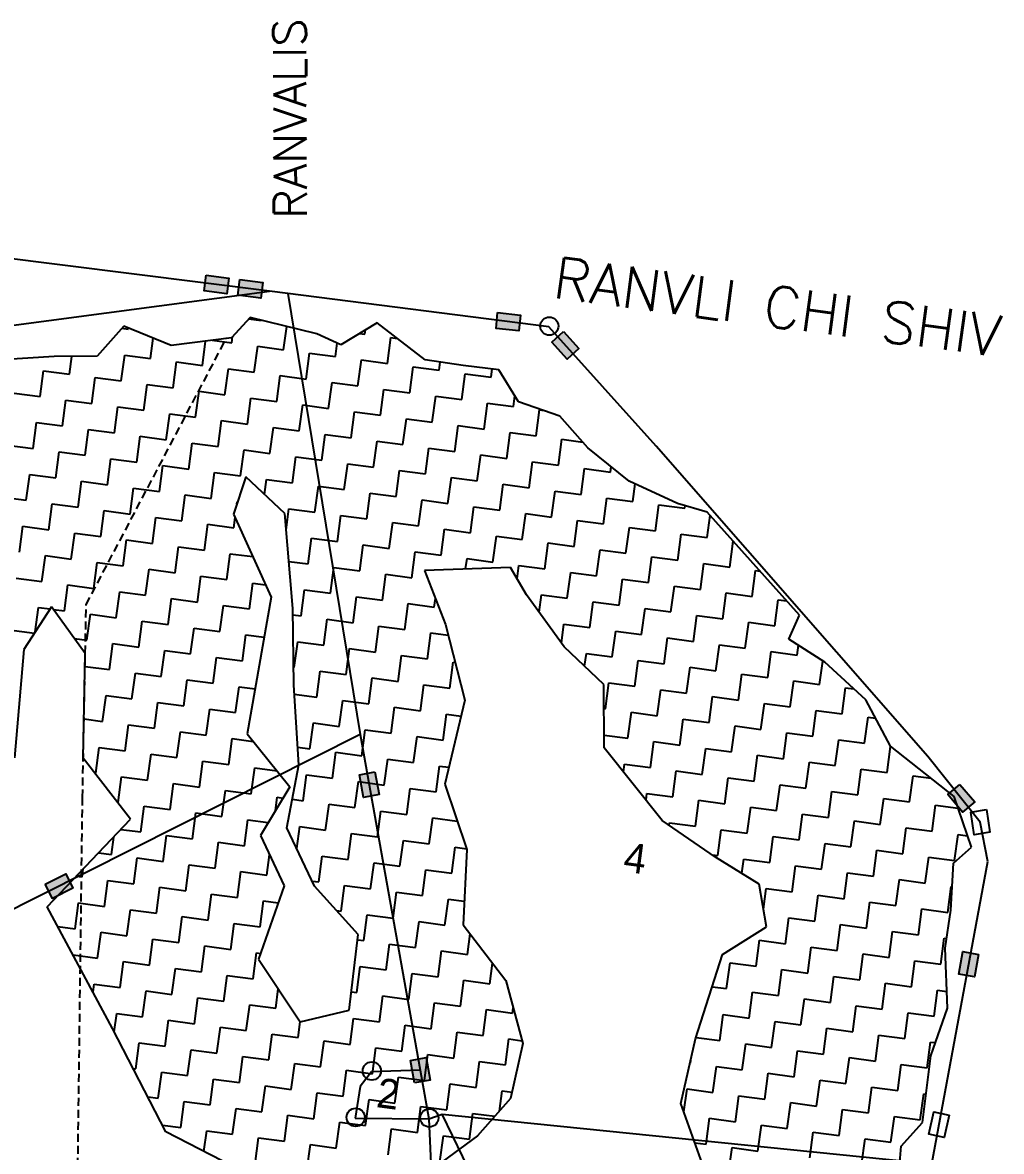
# Model space of a CAD drawing. Header units: metres. Extents: x 291537 to 296393, y 1982960 to 1986703.
# Drawn here: x 294624 to 295235, y 1984798 to 1985503 of the extents above; entities that cross this region are included whole.
import ezdxf

# ---------------------------------------------------------------- set-up
doc = ezdxf.new("R2010")
doc.units = ezdxf.units.M
doc.linetypes.add('DASHED', pattern=[0.75, 0.5, -0.25])
for name, color, linetype in [('LINE_FOOTPATH', 1, 'DASHED'), ('POLY_HATCH', 12, 'Continuous'), ('POLY_PARCEL', 6, 'Continuous'), ('SYM_STONE', 1, 'Continuous'), ('TEXT_MAPOUT', 7, 'Continuous'), ('TEXT_PARCEL', 7, 'Continuous'), ('V_BOUND_LINE', 7, 'Continuous')]:
    doc.layers.add(name, color=color, linetype=linetype)
doc.styles.get("Standard").update_dxf_attribs({"font": 'simplex.shx'})
doc.styles.add('TEXT_MAP', font='')
doc.styles.get('TEXT_MAP').set_extended_font_data('Kruti Dev 050')

msp = doc.modelspace()

# ---------------------------------------------------------------- hatches: boundary and pattern name
for points in [[(294751.18, 1985333.35), (294752.43, 1985343.18), (294738.22, 1985344.98), (294736.98, 1985335.16)], [(294772.26, 1985330.71), (294773.51, 1985340.53), (294759.3, 1985342.34), (294758.05, 1985332.52)], [(294933.5, 1985310.29), (294934.52, 1985320.15), (294920.27, 1985321.62), (294919.25, 1985311.77)], [(294963.66, 1985292.61), (294971.03, 1985299.23), (294961.46, 1985309.88), (294954.09, 1985303.26)], [(294836.41, 1985018.87), (294846.16, 1985020.62), (294843.64, 1985034.71), (294833.88, 1985032.97)], [(295210.67, 1985009.64), (295218.25, 1985016.03), (295209.02, 1985026.98), (295201.45, 1985020.6)], [(294654.89, 1984962.2), (294650.44, 1984971.05), (294637.64, 1984964.62), (294642.1, 1984955.77)], [(295208.36, 1984908.47), (295218.11, 1984906.71), (295220.65, 1984920.81), (295210.9, 1984922.56)], [(294875.56, 1984856.32), (294865.81, 1984854.58), (294868.33, 1984840.48), (294878.08, 1984842.23)]]:
    msp.add_hatch(color=256).paths.add_polyline_path(points)

# ---------------------------------------------------------------- linework, layer by layer
for points in [[(294738.22, 1985344.98), (294752.43, 1985343.18), (294751.18, 1985333.35), (294736.98, 1985335.16)], [(294759.3, 1985342.34), (294773.51, 1985340.53), (294772.26, 1985330.71), (294758.05, 1985332.52)], [(294920.27, 1985321.62), (294934.52, 1985320.15), (294933.5, 1985310.29), (294919.25, 1985311.77)], [(294961.46, 1985309.88), (294971.03, 1985299.23), (294963.66, 1985292.61), (294954.09, 1985303.26)], [(294843.64, 1985034.71), (294846.16, 1985020.62), (294836.41, 1985018.87), (294833.88, 1985032.97)], [(295209.02, 1985026.98), (295218.25, 1985016.03), (295210.67, 1985009.64), (295201.45, 1985020.6)], [(295225.56, 1985011.2), (295227.74, 1984997.04), (295217.95, 1984995.54), (295215.77, 1985009.69)], [(294637.64, 1984964.62), (294650.44, 1984971.05), (294654.89, 1984962.2), (294642.1, 1984955.77)], [(295220.65, 1984920.81), (295218.11, 1984906.71), (295208.36, 1984908.47), (295210.9, 1984922.56)], [(294868.33, 1984840.48), (294865.81, 1984854.58), (294875.56, 1984856.32), (294878.08, 1984842.23)], [(295202.36, 1984820.3), (295199.23, 1984806.32), (295189.56, 1984808.49), (295192.69, 1984822.46)]]:
    msp.add_lwpolyline(points, close=True)
at = {"layer": 'LINE_FOOTPATH', "ltscale": 10}
for p, q in [((294663.24, 1985139.31), (294750.97, 1985305.81)), ((294660.95, 1985018.71), (294663.24, 1985139.31)), ((294657.01, 1984706.25), (294660.95, 1985018.71))]:
    msp.add_line(p, q, dxfattribs=at)
at = {"layer": 'POLY_HATCH'}
for p, q in [((294686.68, 1985313.16), (294670.1, 1985294.43)), ((294716.28, 1985301.13), (294686.68, 1985313.16)), ((294765.58, 1985318.52), (294754.09, 1985305.95)), ((294807.38, 1985308.29), (294765.58, 1985318.52)), ((294845.05, 1985315.26), (294822.31, 1985301.62)), ((294874.89, 1985292.1), (294845.05, 1985315.26)), ((294754.09, 1985305.95), (294716.28, 1985301.13)), ((294822.31, 1985301.62), (294807.38, 1985308.29)), ((294643.14, 1985294.16), (294592.73, 1985291)), ((294670.1, 1985294.43), (294643.14, 1985294.16)), ((294898.77, 1985288.51), (294874.89, 1985292.1)), ((294921.08, 1985285.99), (294898.77, 1985288.51)), ((294933.39, 1985266), (294921.08, 1985285.99)), ((294959.12, 1985257.04), (294933.39, 1985266)), ((294976.58, 1985237.23), (294959.12, 1985257.04)), ((295002.44, 1985216.3), (294976.58, 1985237.23)), ((294762.91, 1985219.05), (294755.27, 1985195.74)), ((294787.25, 1985196.07), (294762.91, 1985219.05)), ((295032.66, 1985202.48), (295002.44, 1985216.3)), ((295051.17, 1985197.04), (295032.66, 1985202.48)), ((294755.27, 1985195.74), (294778.84, 1985143.98)), ((294792.35, 1985136.87), (294787.25, 1985196.07)), ((295108.87, 1985132.62), (295051.17, 1985197.04)), ((294928.24, 1985162.5), (294874.59, 1985160.63)), ((294874.59, 1985160.63), (294887.64, 1985126.88)), ((294938.37, 1985145.36), (294928.24, 1985162.5)), ((294778.84, 1985143.98), (294763.74, 1985058.57)), ((294961.83, 1985112.79), (294938.37, 1985145.36)), ((294641.6, 1985137.88), (294624.39, 1985111.27)), ((294662.66, 1985108.66), (294641.6, 1985137.88)), ((294792.85, 1985088.92), (294792.35, 1985136.87)), ((295102.2, 1985117.7), (295108.87, 1985132.62)), ((294887.64, 1985126.88), (294899.75, 1985079.59)), ((295124.64, 1985103.21), (295102.2, 1985117.7)), ((294624.39, 1985111.27), (294618.48, 1985043.65)), ((294661.41, 1985043.28), (294662.66, 1985108.66)), ((294986.52, 1985089.46), (294961.83, 1985112.79)), ((295150.16, 1985079.76), (295124.64, 1985103.21)), ((294796.14, 1985039.09), (294792.85, 1985088.92)), ((294986.81, 1985049.71), (294986.52, 1985089.46)), ((295165.56, 1985050.82), (295150.16, 1985079.76)), ((294899.75, 1985079.59), (294887.24, 1985027.02)), ((294763.74, 1985058.57), (294790.53, 1985025.39)), ((295023.11, 1985004.35), (294986.81, 1985049.71)), ((295205.43, 1985019.5), (295165.56, 1985050.82)), ((294690.97, 1985005.18), (294661.41, 1985043.28)), ((294788.66, 1984999.79), (294796.14, 1985039.09)), ((294790.53, 1985025.39), (294772.08, 1984995.15)), ((294887.24, 1985027.02), (294901.09, 1984986.33)), ((295216.18, 1984987.77), (295205.43, 1985019.5)), ((294638.86, 1984950.51), (294690.97, 1985005.18)), ((295056.42, 1984981.58), (295023.11, 1985004.35)), ((294772.08, 1984995.15), (294786.91, 1984963.54)), ((294805.89, 1984963.31), (294788.66, 1984999.79)), ((294901.09, 1984986.33), (294898.71, 1984939.25)), ((295083.67, 1984964.74), (295056.42, 1984981.58)), ((295205.02, 1984977.71), (295216.18, 1984987.77)), ((295203.29, 1984948.48), (295205.02, 1984977.71)), ((294786.91, 1984963.54), (294770.97, 1984917.77)), ((294833.08, 1984933.11), (294805.89, 1984963.31)), ((295088.26, 1984938.08), (295083.67, 1984964.74)), ((294679.75, 1984874.42), (294638.86, 1984950.51)), ((295199.71, 1984924.62), (295203.29, 1984948.48)), ((294898.71, 1984939.25), (294925.31, 1984904.56)), ((294827.6, 1984885.96), (294833.08, 1984933.11)), ((295060.77, 1984920.8), (295088.26, 1984938.08)), ((295201.18, 1984887.27), (295199.71, 1984924.62)), ((294770.97, 1984917.77), (294796.97, 1984878.61)), ((295043.95, 1984867.94), (295060.77, 1984920.8)), ((294925.31, 1984904.56), (294935.9, 1984865.16)), ((294796.97, 1984878.61), (294827.6, 1984885.96)), ((295190.83, 1984857.47), (295201.18, 1984887.27)), ((294713.06, 1984809.97), (294679.75, 1984874.42)), ((294935.9, 1984865.16), (294928.35, 1984830.72)), ((295034.78, 1984827.74), (295043.95, 1984867.94)), ((295185.75, 1984815.87), (295190.83, 1984857.47)), ((294928.35, 1984830.72), (294907.75, 1984807.4)), ((295048.12, 1984789.68), (295034.78, 1984827.74)), ((295172.24, 1984801.01), (295185.75, 1984815.87)), ((294770.74, 1984780.3), (294713.06, 1984809.97)), ((294907.75, 1984807.4), (294885.52, 1984791.13)), ((295170.45, 1984777.76), (295172.24, 1984801.01))]:
    msp.add_line(p, q, dxfattribs=at)
at = {"layer": 'POLY_HATCH', "linetype": 'Continuous'}
for p, q in [((294764.94, 1985317.82), (294772.54, 1985316.81)), ((294772.54, 1985316.81), (294772.54, 1985316.82)), ((294786.59, 1985298.48), (294788.5, 1985312.91)), ((294685.52, 1985311.85), (294689.43, 1985311.33)), ((294689.43, 1985311.33), (294689.52, 1985312.01)), ((294703.48, 1985293), (294705.15, 1985305.65)), ((294754.2, 1985302.76), (294754.71, 1985306.63)), ((294834.07, 1985308.67), (294837.31, 1985308.24)), ((294837.31, 1985308.24), (294837.65, 1985310.82)), ((294851.36, 1985289.91), (294853.5, 1985306.1)), ((294853.5, 1985306.1), (294857.54, 1985305.57)), ((294735.86, 1985288.71), (294737.87, 1985303.88)), ((294741.88, 1985304.39), (294754.2, 1985302.76)), ((294768.25, 1985284.43), (294770.39, 1985300.62)), ((294770.39, 1985300.62), (294786.59, 1985298.48)), ((294818.97, 1985294.19), (294820.09, 1985302.61)), ((294652.76, 1985283.23), (294654.22, 1985294.27)), ((294685.14, 1985278.95), (294687.28, 1985295.14)), ((294687.28, 1985295.14), (294703.48, 1985293)), ((294800.64, 1985280.14), (294802.78, 1985296.34)), ((294802.78, 1985296.34), (294818.97, 1985294.19)), ((294833.02, 1985275.86), (294835.17, 1985292.05)), ((294835.17, 1985292.05), (294851.36, 1985289.91)), ((294634.42, 1985269.18), (294636.56, 1985285.38)), ((294636.56, 1985285.38), (294652.76, 1985283.23)), ((294717.53, 1985274.66), (294719.67, 1985290.86)), ((294719.67, 1985290.86), (294735.86, 1985288.71)), ((294749.91, 1985270.38), (294752.06, 1985286.57)), ((294752.06, 1985286.57), (294768.25, 1985284.43)), ((294865.41, 1985271.57), (294867.55, 1985287.77)), ((294867.55, 1985287.77), (294883.74, 1985285.62)), ((294883.74, 1985285.62), (294884.41, 1985290.67)), ((294916.13, 1985281.34), (294916.81, 1985286.47)), ((294666.81, 1985264.9), (294668.95, 1985281.09)), ((294668.95, 1985281.09), (294685.14, 1985278.95)), ((294782.3, 1985266.09), (294784.44, 1985282.29)), ((294784.44, 1985282.29), (294800.64, 1985280.14)), ((294814.69, 1985261.81), (294816.83, 1985278)), ((294816.83, 1985278), (294833.02, 1985275.86)), ((294897.8, 1985267.29), (294899.94, 1985283.48)), ((294899.94, 1985283.48), (294916.13, 1985281.34)), ((294618.23, 1985271.32), (294634.42, 1985269.18)), ((294699.19, 1985260.61), (294701.34, 1985276.81)), ((294701.34, 1985276.81), (294717.53, 1985274.66)), ((294731.58, 1985256.33), (294733.72, 1985272.52)), ((294733.72, 1985272.52), (294749.91, 1985270.38)), ((294847.07, 1985257.52), (294849.22, 1985273.72)), ((294849.22, 1985273.72), (294865.41, 1985271.57)), ((294648.47, 1985250.85), (294650.61, 1985267.04)), ((294650.61, 1985267.04), (294666.81, 1985264.9)), ((294763.97, 1985252.04), (294766.11, 1985268.23)), ((294766.11, 1985268.23), (294782.3, 1985266.09)), ((294796.35, 1985247.76), (294798.49, 1985263.95)), ((294798.49, 1985263.95), (294814.69, 1985261.81)), ((294879.46, 1985253.24), (294881.6, 1985269.43)), ((294881.6, 1985269.43), (294897.8, 1985267.29)), ((294911.85, 1985248.95), (294913.99, 1985265.15)), ((294913.99, 1985265.15), (294930.18, 1985263)), ((294930.18, 1985263), (294931.08, 1985269.76)), ((294680.86, 1985246.56), (294683, 1985262.75)), ((294683, 1985262.75), (294699.19, 1985260.61)), ((294713.24, 1985242.28), (294715.39, 1985258.47)), ((294715.39, 1985258.47), (294731.58, 1985256.33)), ((294828.74, 1985243.47), (294830.88, 1985259.66)), ((294830.88, 1985259.66), (294847.07, 1985257.52)), ((294944.23, 1985244.67), (294946.37, 1985260.86)), ((294946.37, 1985260.86), (294949.25, 1985260.48)), ((294630.14, 1985236.8), (294632.28, 1985252.99)), ((294632.28, 1985252.99), (294648.47, 1985250.85)), ((294745.63, 1985237.99), (294747.77, 1985254.18)), ((294747.77, 1985254.18), (294763.97, 1985252.04)), ((294778.02, 1985233.71), (294780.16, 1985249.9)), ((294780.16, 1985249.9), (294796.35, 1985247.76)), ((294861.12, 1985239.19), (294863.27, 1985255.38)), ((294863.27, 1985255.38), (294879.46, 1985253.24)), ((294893.51, 1985234.9), (294895.65, 1985251.09)), ((294895.65, 1985251.09), (294911.85, 1985248.95)), ((294662.52, 1985232.51), (294664.66, 1985248.7)), ((294664.66, 1985248.7), (294680.86, 1985246.56)), ((294694.91, 1985228.23), (294697.05, 1985244.42)), ((294697.05, 1985244.42), (294713.24, 1985242.28)), ((294810.4, 1985229.42), (294812.54, 1985245.61)), ((294812.54, 1985245.61), (294828.74, 1985243.47)), ((294925.9, 1985230.62), (294928.04, 1985246.81)), ((294928.04, 1985246.81), (294944.23, 1985244.67)), ((294958.28, 1985226.33), (294960.43, 1985242.52)), ((294960.43, 1985242.52), (294973.43, 1985240.8)), ((294613.94, 1985238.94), (294630.14, 1985236.8)), ((294727.29, 1985223.94), (294729.44, 1985240.13)), ((294729.44, 1985240.13), (294745.63, 1985237.99)), ((294759.68, 1985219.66), (294761.82, 1985235.85)), ((294761.82, 1985235.85), (294778.02, 1985233.71)), ((294842.79, 1985225.14), (294844.93, 1985241.33)), ((294844.93, 1985241.33), (294861.12, 1985239.19)), ((294875.17, 1985220.85), (294877.32, 1985237.04)), ((294877.32, 1985237.04), (294893.51, 1985234.9)), ((294644.19, 1985218.46), (294646.33, 1985234.65)), ((294646.33, 1985234.65), (294662.52, 1985232.51)), ((294676.57, 1985214.18), (294678.71, 1985230.37)), ((294678.71, 1985230.37), (294694.91, 1985228.23)), ((294792.07, 1985215.37), (294794.21, 1985231.56)), ((294794.21, 1985231.56), (294810.4, 1985229.42)), ((294907.56, 1985216.57), (294909.7, 1985232.76)), ((294909.7, 1985232.76), (294925.9, 1985230.62)), ((294939.95, 1985212.28), (294942.09, 1985228.47)), ((294942.09, 1985228.47), (294958.28, 1985226.33)), ((294708.96, 1985209.89), (294711.1, 1985226.08)), ((294711.1, 1985226.08), (294727.29, 1985223.94)), ((294741.34, 1985205.61), (294743.49, 1985221.8)), ((294743.49, 1985221.8), (294759.68, 1985219.66)), ((294824.45, 1985211.09), (294826.6, 1985227.28)), ((294826.6, 1985227.28), (294842.79, 1985225.14)), ((294856.84, 1985206.8), (294858.98, 1985222.99)), ((294858.98, 1985222.99), (294875.17, 1985220.85)), ((294972.33, 1985208), (294974.48, 1985224.19)), ((294974.48, 1985224.19), (294990.67, 1985222.05)), ((294990.67, 1985222.05), (294991.12, 1985225.46)), ((294625.85, 1985204.41), (294627.99, 1985220.6)), ((294627.99, 1985220.6), (294644.19, 1985218.46)), ((294658.24, 1985200.12), (294660.38, 1985216.32)), ((294660.38, 1985216.32), (294676.57, 1985214.18)), ((294774.61, 1985208), (294775.87, 1985217.51)), ((294775.87, 1985217.51), (294792.07, 1985215.37)), ((294889.22, 1985202.52), (294891.37, 1985218.71)), ((294891.37, 1985218.71), (294907.56, 1985216.57)), ((294921.61, 1985198.23), (294923.75, 1985214.42)), ((294923.75, 1985214.42), (294939.95, 1985212.28)), ((295004.72, 1985203.71), (295006.16, 1985214.6)), ((294690.62, 1985195.84), (294692.77, 1985212.03)), ((294692.77, 1985212.03), (294708.96, 1985209.89)), ((294723.01, 1985191.55), (294725.15, 1985207.75)), ((294725.15, 1985207.75), (294741.34, 1985205.61)), ((294806.12, 1985197.03), (294808.26, 1985213.23)), ((294808.26, 1985213.23), (294824.45, 1985211.09)), ((294838.5, 1985192.75), (294840.65, 1985208.94)), ((294840.65, 1985208.94), (294856.84, 1985206.8)), ((294954, 1985193.95), (294956.14, 1985210.14)), ((294956.14, 1985210.14), (294972.33, 1985208)), ((294609.66, 1985206.55), (294625.85, 1985204.41)), ((294639.9, 1985186.07), (294642.04, 1985202.27)), ((294642.04, 1985202.27), (294658.24, 1985200.12)), ((294757.36, 1985202.13), (294757.54, 1985203.46)), ((294757.54, 1985203.46), (294757.79, 1985203.43)), ((294870.89, 1985188.46), (294873.03, 1985204.66)), ((294873.03, 1985204.66), (294889.22, 1985202.52)), ((294903.28, 1985184.18), (294905.42, 1985200.37)), ((294905.42, 1985200.37), (294921.61, 1985198.23)), ((294986.38, 1985189.66), (294988.53, 1985205.85)), ((294988.53, 1985205.85), (295004.72, 1985203.71)), ((295018.77, 1985185.38), (295020.91, 1985201.57)), ((295020.91, 1985201.57), (295037.11, 1985199.43)), ((295037.11, 1985199.43), (295037.33, 1985201.11)), ((294672.29, 1985181.79), (294674.43, 1985197.98)), ((294674.43, 1985197.98), (294690.62, 1985195.84)), ((294704.67, 1985177.5), (294706.82, 1985193.7)), ((294706.82, 1985193.7), (294723.01, 1985191.55)), ((294755.4, 1985187.27), (294756.23, 1985193.61)), ((294788.14, 1985185.72), (294789.92, 1985199.18)), ((294789.92, 1985199.18), (294806.12, 1985197.03)), ((294820.17, 1985178.7), (294822.31, 1985194.89)), ((294822.31, 1985194.89), (294838.5, 1985192.75)), ((294935.66, 1985179.89), (294937.8, 1985196.09)), ((294937.8, 1985196.09), (294954, 1985193.95)), ((295051.16, 1985181.09), (295053, 1985195)), ((294621.57, 1985172.02), (294623.71, 1985188.22)), ((294623.71, 1985188.22), (294639.9, 1985186.07)), ((294737.06, 1985173.22), (294739.2, 1985189.41)), ((294739.2, 1985189.41), (294755.4, 1985187.27)), ((294852.55, 1985174.41), (294854.7, 1985190.61)), ((294854.7, 1985190.61), (294870.89, 1985188.46)), ((294884.94, 1985170.13), (294887.08, 1985186.32)), ((294887.08, 1985186.32), (294903.28, 1985184.18)), ((294968.05, 1985175.61), (294970.19, 1985191.8)), ((294970.19, 1985191.8), (294986.38, 1985189.66)), ((295000.43, 1985171.32), (295002.58, 1985187.52)), ((295002.58, 1985187.52), (295018.77, 1985185.38)), ((294653.95, 1985167.74), (294656.09, 1985183.93)), ((294656.09, 1985183.93), (294672.29, 1985181.79)), ((294686.34, 1985163.45), (294688.48, 1985179.65)), ((294688.48, 1985179.65), (294704.67, 1985177.5)), ((294801.83, 1985164.65), (294803.97, 1985180.84)), ((294803.97, 1985180.84), (294820.17, 1985178.7)), ((294917.33, 1985165.84), (294919.47, 1985182.04)), ((294919.47, 1985182.04), (294935.66, 1985179.89)), ((295032.82, 1985167.04), (295034.96, 1985183.23)), ((295034.96, 1985183.23), (295051.16, 1985181.09)), ((295065.21, 1985162.75), (295067.35, 1985178.95)), ((295067.35, 1985178.95), (295067.38, 1985178.94)), ((294718.72, 1985159.17), (294720.87, 1985175.36)), ((294720.87, 1985175.36), (294737.06, 1985173.22)), ((294834.22, 1985160.36), (294836.36, 1985176.56)), ((294836.36, 1985176.56), (294852.55, 1985174.41)), ((294866.6, 1985156.08), (294868.75, 1985172.27)), ((294868.75, 1985172.27), (294884.94, 1985170.13)), ((294949.71, 1985161.56), (294951.85, 1985177.75)), ((294951.85, 1985177.75), (294968.05, 1985175.61)), ((294982.1, 1985157.27), (294984.24, 1985173.47)), ((294984.24, 1985173.47), (295000.43, 1985171.32)), ((294635.62, 1985153.69), (294637.76, 1985169.88)), ((294637.76, 1985169.88), (294653.95, 1985167.74)), ((294668, 1985149.4), (294670.14, 1985165.6)), ((294670.14, 1985165.6), (294686.34, 1985163.45)), ((294751.11, 1985154.88), (294753.25, 1985171.08)), ((294753.25, 1985171.08), (294767.35, 1985169.21)), ((294789.82, 1985166.24), (294801.83, 1985164.65)), ((294900.28, 1985161.53), (294901.13, 1985167.99)), ((294901.13, 1985167.99), (294917.33, 1985165.84)), ((295014.48, 1985152.99), (295016.63, 1985169.18)), ((295016.63, 1985169.18), (295032.82, 1985167.04)), ((295046.87, 1985148.7), (295049.01, 1985164.9)), ((295049.01, 1985164.9), (295065.21, 1985162.75)), ((294700.39, 1985145.12), (294702.53, 1985161.31)), ((294702.53, 1985161.31), (294718.72, 1985159.17)), ((294815.88, 1985146.31), (294818.02, 1985162.51)), ((294818.02, 1985162.51), (294834.22, 1985160.36)), ((294848.27, 1985142.03), (294850.41, 1985158.22)), ((294850.41, 1985158.22), (294866.6, 1985156.08)), ((294932.42, 1985155.42), (294933.52, 1985163.7)), ((294933.52, 1985163.7), (294949.71, 1985161.56)), ((294963.76, 1985143.22), (294965.91, 1985159.42)), ((294965.91, 1985159.42), (294982.1, 1985157.27)), ((295079.26, 1985144.42), (295081.4, 1985160.61)), ((295081.4, 1985160.61), (295084.12, 1985160.25)), ((294619.42, 1985155.83), (294635.62, 1985153.69)), ((294649.67, 1985135.35), (294651.81, 1985151.55)), ((294651.81, 1985151.55), (294668, 1985149.4)), ((294732.77, 1985140.83), (294734.92, 1985157.03)), ((294734.92, 1985157.03), (294751.11, 1985154.88)), ((294765.16, 1985136.55), (294767.3, 1985152.74)), ((294767.3, 1985152.74), (294775.33, 1985151.68)), ((294996.15, 1985138.94), (294998.29, 1985155.13)), ((294998.29, 1985155.13), (295014.48, 1985152.99)), ((295028.54, 1985134.65), (295030.68, 1985150.85)), ((295030.68, 1985150.85), (295046.87, 1985148.7)), ((294682.05, 1985131.07), (294684.2, 1985147.26)), ((294684.2, 1985147.26), (294700.39, 1985145.12)), ((294797.55, 1985132.26), (294799.69, 1985148.46)), ((294799.69, 1985148.46), (294815.88, 1985146.31)), ((294829.93, 1985127.98), (294832.08, 1985144.17)), ((294832.08, 1985144.17), (294848.27, 1985142.03)), ((294946.14, 1985134.57), (294947.57, 1985145.37)), ((294947.57, 1985145.37), (294963.76, 1985143.22)), ((295060.92, 1985130.37), (295063.06, 1985146.56)), ((295063.06, 1985146.56), (295079.26, 1985144.42)), ((294631.45, 1985122.19), (294633.47, 1985137.49)), ((294633.47, 1985137.49), (294640.73, 1985136.53)), ((294642.76, 1985136.27), (294649.67, 1985135.35)), ((294714.44, 1985126.78), (294716.58, 1985142.98)), ((294716.58, 1985142.98), (294732.77, 1985140.83)), ((294746.82, 1985122.5), (294748.97, 1985138.69)), ((294748.97, 1985138.69), (294765.16, 1985136.55)), ((294862.32, 1985123.69), (294864.46, 1985139.89)), ((294864.46, 1985139.89), (294880.65, 1985137.74)), ((294880.65, 1985137.74), (294881.36, 1985143.1)), ((294977.81, 1985124.89), (294979.96, 1985141.08)), ((294979.96, 1985141.08), (294996.15, 1985138.94)), ((295010.2, 1985120.6), (295012.34, 1985136.8)), ((295012.34, 1985136.8), (295028.54, 1985134.65)), ((295093.31, 1985126.08), (295095.45, 1985142.28)), ((295095.45, 1985142.28), (295100.87, 1985141.56)), ((294663.72, 1985117.02), (294665.86, 1985133.21)), ((294665.86, 1985133.21), (294682.05, 1985131.07)), ((294792.39, 1985132.94), (294797.55, 1985132.26)), ((294811.6, 1985113.93), (294813.74, 1985130.12)), ((294813.74, 1985130.12), (294829.93, 1985127.98)), ((295042.59, 1985116.32), (295044.73, 1985132.51)), ((295044.73, 1985132.51), (295060.92, 1985130.37)), ((294615.14, 1985123.44), (294630.91, 1985121.36)), ((294696.1, 1985112.73), (294698.25, 1985128.92)), ((294698.25, 1985128.92), (294714.44, 1985126.78)), ((294728.49, 1985108.45), (294730.63, 1985124.64)), ((294730.63, 1985124.64), (294746.82, 1985122.5)), ((294843.98, 1985109.64), (294846.13, 1985125.83)), ((294846.13, 1985125.83), (294862.32, 1985123.69)), ((294960.06, 1985115.25), (294961.62, 1985127.03)), ((294961.62, 1985127.03), (294977.81, 1985124.89)), ((294991.86, 1985106.55), (294994.01, 1985122.75)), ((294994.01, 1985122.75), (295010.2, 1985120.6)), ((295074.97, 1985112.03), (295077.11, 1985128.23)), ((295077.11, 1985128.23), (295093.31, 1985126.08)), ((294655.89, 1985118.05), (294663.72, 1985117.02)), ((294760.88, 1985104.16), (294763.02, 1985120.35)), ((294763.02, 1985120.35), (294774.4, 1985118.85)), ((294793.26, 1985099.88), (294795.4, 1985116.07)), ((294795.4, 1985116.07), (294811.6, 1985113.93)), ((294876.37, 1985105.36), (294878.51, 1985121.55)), ((294878.51, 1985121.55), (294889.37, 1985120.11)), ((295024.25, 1985102.27), (295026.39, 1985118.46)), ((295026.39, 1985118.46), (295042.59, 1985116.32)), ((294677.77, 1985098.68), (294679.91, 1985114.87)), ((294679.91, 1985114.87), (294696.1, 1985112.73)), ((294710.15, 1985094.4), (294712.3, 1985110.59)), ((294712.3, 1985110.59), (294728.49, 1985108.45)), ((294825.65, 1985095.59), (294827.79, 1985111.78)), ((294827.79, 1985111.78), (294843.98, 1985109.64)), ((294974.61, 1985100.71), (294975.67, 1985108.69)), ((294975.67, 1985108.69), (294991.86, 1985106.55)), ((295056.64, 1985097.98), (295058.78, 1985114.18)), ((295058.78, 1985114.18), (295074.97, 1985112.03)), ((295089.02, 1985093.7), (295091.17, 1985109.89)), ((295091.17, 1985109.89), (295107.36, 1985107.75)), ((295107.36, 1985107.75), (295108.17, 1985113.85)), ((294742.54, 1985090.11), (294744.68, 1985106.3)), ((294744.68, 1985106.3), (294760.88, 1985104.16)), ((294858.03, 1985091.31), (294860.18, 1985107.5)), ((294860.18, 1985107.5), (294876.37, 1985105.36)), ((294890.42, 1985087.02), (294892.56, 1985103.21)), ((294892.56, 1985103.21), (294893.74, 1985103.06)), ((295005.91, 1985088.22), (295008.06, 1985104.41)), ((295008.06, 1985104.41), (295024.25, 1985102.27)), ((295121.41, 1985089.41), (295123.34, 1985104.04)), ((294662.51, 1985100.7), (294677.77, 1985098.68)), ((294691.82, 1985080.35), (294693.96, 1985096.54)), ((294693.96, 1985096.54), (294710.15, 1985094.4)), ((294792.74, 1985099.95), (294793.26, 1985099.88)), ((294807.31, 1985081.54), (294809.45, 1985097.73)), ((294809.45, 1985097.73), (294825.65, 1985095.59)), ((295038.3, 1985083.93), (295040.44, 1985100.12)), ((295040.44, 1985100.12), (295056.64, 1985097.98)), ((295070.69, 1985079.65), (295072.83, 1985095.84)), ((295072.83, 1985095.84), (295089.02, 1985093.7)), ((294724.2, 1985076.06), (294726.35, 1985092.25)), ((294726.35, 1985092.25), (294742.54, 1985090.11)), ((294756.59, 1985071.78), (294758.73, 1985087.97)), ((294758.73, 1985087.97), (294768.7, 1985086.65)), ((294839.7, 1985077.26), (294841.84, 1985093.45)), ((294841.84, 1985093.45), (294858.03, 1985091.31)), ((294872.08, 1985072.97), (294874.23, 1985089.16)), ((294874.23, 1985089.16), (294890.42, 1985087.02)), ((294987.58, 1985074.17), (294989.72, 1985090.36)), ((294989.72, 1985090.36), (295005.91, 1985088.22)), ((295103.07, 1985075.36), (295105.22, 1985091.55)), ((295105.22, 1985091.55), (295121.41, 1985089.41)), ((295135.46, 1985071.08), (295137.6, 1985087.27)), ((295137.6, 1985087.27), (295142.73, 1985086.59)), ((294673.48, 1985066.29), (294675.62, 1985082.49)), ((294675.62, 1985082.49), (294691.82, 1985080.35)), ((294793.22, 1985083.41), (294807.31, 1985081.54)), ((295019.97, 1985069.88), (295022.11, 1985086.07)), ((295022.11, 1985086.07), (295038.3, 1985083.93)), ((295052.35, 1985065.6), (295054.49, 1985081.79)), ((295054.49, 1985081.79), (295070.69, 1985079.65)), ((294705.87, 1985062.01), (294708.01, 1985078.2)), ((294708.01, 1985078.2), (294724.2, 1985076.06)), ((294738.25, 1985057.72), (294740.4, 1985073.92)), ((294740.4, 1985073.92), (294756.59, 1985071.78)), ((294821.36, 1985063.21), (294823.51, 1985079.4)), ((294823.51, 1985079.4), (294839.7, 1985077.26)), ((294853.75, 1985058.92), (294855.89, 1985075.11)), ((294855.89, 1985075.11), (294872.08, 1985072.97)), ((294986.63, 1985074.29), (294987.58, 1985074.17)), ((295084.74, 1985061.31), (295086.88, 1985077.5)), ((295086.88, 1985077.5), (295103.07, 1985075.36)), ((295117.12, 1985057.03), (295119.27, 1985073.22)), ((295119.27, 1985073.22), (295135.46, 1985071.08)), ((294661.88, 1985067.83), (294673.48, 1985066.29)), ((294886.14, 1985054.63), (294888.28, 1985070.83)), ((294888.28, 1985070.83), (294897.38, 1985069.62)), ((295001.63, 1985055.83), (295003.77, 1985072.02)), ((295003.77, 1985072.02), (295019.97, 1985069.88)), ((295034.02, 1985051.55), (295036.16, 1985067.74)), ((295036.16, 1985067.74), (295052.35, 1985065.6)), ((295149.51, 1985052.74), (295151.65, 1985068.93)), ((295151.65, 1985068.93), (295156.25, 1985068.33)), ((294687.53, 1985047.96), (294689.68, 1985064.15)), ((294689.68, 1985064.15), (294705.87, 1985062.01)), ((294719.92, 1985043.67), (294722.06, 1985059.87)), ((294722.06, 1985059.87), (294738.25, 1985057.72)), ((294803.03, 1985049.15), (294805.17, 1985065.35)), ((294805.17, 1985065.35), (294821.36, 1985063.21)), ((294835.41, 1985044.87), (294837.56, 1985061.06)), ((294837.56, 1985061.06), (294853.75, 1985058.92)), ((295066.4, 1985047.26), (295068.54, 1985063.45)), ((295068.54, 1985063.45), (295084.74, 1985061.31)), ((295098.79, 1985042.98), (295100.93, 1985059.17)), ((295100.93, 1985059.17), (295117.12, 1985057.03)), ((294752.31, 1985039.39), (294754.45, 1985055.58)), ((294754.45, 1985055.58), (294767.55, 1985053.85)), ((294867.8, 1985040.58), (294869.94, 1985056.78)), ((294869.94, 1985056.78), (294886.14, 1985054.63)), ((294986.75, 1985057.8), (295001.63, 1985055.83)), ((295015.68, 1985037.49), (295017.82, 1985053.69)), ((295017.82, 1985053.69), (295034.02, 1985051.55)), ((295131.17, 1985038.69), (295133.32, 1985054.88)), ((295133.32, 1985054.88), (295149.51, 1985052.74)), ((294669.2, 1985033.91), (294671.34, 1985050.1)), ((294671.34, 1985050.1), (294687.53, 1985047.96)), ((294701.58, 1985029.62), (294703.73, 1985045.82)), ((294703.73, 1985045.82), (294719.92, 1985043.67)), ((294795.41, 1985050.16), (294803.03, 1985049.15)), ((294817.08, 1985030.82), (294819.22, 1985047.01)), ((294819.22, 1985047.01), (294835.41, 1985044.87)), ((295048.07, 1985033.21), (295050.21, 1985049.4)), ((295050.21, 1985049.4), (295066.4, 1985047.26)), ((295080.45, 1985028.92), (295082.6, 1985045.12)), ((295082.6, 1985045.12), (295098.79, 1985042.98)), ((295163.56, 1985034.41), (295165.7, 1985050.6)), ((295165.7, 1985050.6), (295165.88, 1985050.58)), ((294733.97, 1985025.34), (294736.11, 1985041.53)), ((294736.11, 1985041.53), (294752.31, 1985039.39)), ((294849.46, 1985026.53), (294851.61, 1985042.73)), ((294851.61, 1985042.73), (294867.8, 1985040.58)), ((294881.85, 1985022.25), (294883.99, 1985038.44)), ((294883.99, 1985038.44), (294889.78, 1985037.68)), ((294998.83, 1985034.69), (294999.49, 1985039.64)), ((294999.49, 1985039.64), (295015.68, 1985037.49)), ((295112.84, 1985024.64), (295114.98, 1985040.83)), ((295114.98, 1985040.83), (295131.17, 1985038.69)), ((294668.62, 1985033.98), (294669.2, 1985033.91)), ((294683.25, 1985015.57), (294685.39, 1985031.77)), ((294685.39, 1985031.77), (294701.58, 1985029.62)), ((294766.36, 1985021.05), (294768.5, 1985037.25)), ((294768.5, 1985037.25), (294782.45, 1985035.4)), ((294798.74, 1985016.77), (294800.88, 1985032.96)), ((294800.88, 1985032.96), (294817.08, 1985030.82)), ((295029.73, 1985019.16), (295031.87, 1985035.35)), ((295031.87, 1985035.35), (295048.07, 1985033.21)), ((295062.12, 1985014.87), (295064.26, 1985031.07)), ((295064.26, 1985031.07), (295080.45, 1985028.92)), ((295145.23, 1985020.35), (295147.37, 1985036.55)), ((295147.37, 1985036.55), (295163.56, 1985034.41)), ((295177.61, 1985016.07), (295179.75, 1985032.26)), ((295179.75, 1985032.26), (295191.1, 1985030.76)), ((294715.63, 1985011.29), (294717.78, 1985027.48)), ((294717.78, 1985027.48), (294733.97, 1985025.34)), ((294831.13, 1985012.48), (294833.27, 1985028.68)), ((294833.27, 1985028.68), (294849.46, 1985026.53)), ((294863.51, 1985008.2), (294865.66, 1985024.39)), ((294865.66, 1985024.39), (294881.85, 1985022.25)), ((295094.5, 1985010.59), (295096.65, 1985026.78)), ((295096.65, 1985026.78), (295112.84, 1985024.64)), ((294748.02, 1985007), (294750.16, 1985023.2)), ((294750.16, 1985023.2), (294766.36, 1985021.05)), ((294781.43, 1985010.48), (294782.55, 1985018.91)), ((294782.55, 1985018.91), (294786.28, 1985018.42)), ((294792.06, 1985017.65), (294798.74, 1985016.77)), ((295012.97, 1985017.02), (295013.54, 1985021.3)), ((295013.54, 1985021.3), (295029.73, 1985019.16)), ((295043.78, 1985000.82), (295045.92, 1985017.02)), ((295045.92, 1985017.02), (295062.12, 1985014.87)), ((295126.89, 1985006.3), (295129.03, 1985022.5)), ((295129.03, 1985022.5), (295145.23, 1985020.35)), ((295159.28, 1985002.02), (295161.42, 1985018.21)), ((295161.42, 1985018.21), (295177.61, 1985016.07)), ((294682.87, 1985015.62), (294683.25, 1985015.57)), ((294697.3, 1984997.24), (294699.44, 1985013.43)), ((294699.44, 1985013.43), (294715.63, 1985011.29)), ((294812.79, 1984998.43), (294814.94, 1985014.63)), ((294814.94, 1985014.63), (294831.13, 1985012.48)), ((294845.18, 1984994.15), (294847.32, 1985010.34)), ((294847.32, 1985010.34), (294863.51, 1985008.2)), ((295076.17, 1984996.54), (295078.31, 1985012.73)), ((295078.31, 1985012.73), (295094.5, 1985010.59)), ((295191.66, 1984997.73), (295193.8, 1985013.93)), ((295193.8, 1985013.93), (295207.95, 1985012.06)), ((294729.68, 1984992.95), (294731.83, 1985009.15)), ((294731.83, 1985009.15), (294748.02, 1985007)), ((294762.07, 1984988.67), (294764.21, 1985004.86)), ((294764.21, 1985004.86), (294776.97, 1985003.17)), ((294877.57, 1984989.86), (294879.71, 1985006.06)), ((294879.71, 1985006.06), (294895.07, 1985004.02)), ((295027.38, 1985001.42), (295027.59, 1985002.97)), ((295027.59, 1985002.97), (295043.78, 1985000.82)), ((295108.55, 1984992.25), (295110.7, 1985008.45)), ((295110.7, 1985008.45), (295126.89, 1985006.3)), ((295140.94, 1984987.97), (295143.08, 1985004.16)), ((295143.08, 1985004.16), (295159.28, 1985002.02)), ((294684.96, 1984998.87), (294697.3, 1984997.24)), ((294794.78, 1984986.84), (294796.6, 1985000.58)), ((294796.6, 1985000.58), (294812.79, 1984998.43)), ((294826.84, 1984980.1), (294828.99, 1984996.29)), ((294828.99, 1984996.29), (294845.18, 1984994.15)), ((295057.83, 1984982.49), (295059.97, 1984998.68)), ((295059.97, 1984998.68), (295076.17, 1984996.54)), ((295173.33, 1984983.68), (295175.47, 1984999.88)), ((295175.47, 1984999.88), (295191.66, 1984997.73)), ((295205.71, 1984979.4), (295207.86, 1984995.59)), ((295207.86, 1984995.59), (295213.8, 1984994.81)), ((294678.96, 1984983.19), (294680.41, 1984994.1)), ((294711.35, 1984978.9), (294713.49, 1984995.09)), ((294713.49, 1984995.09), (294729.68, 1984992.95)), ((294743.74, 1984974.62), (294745.88, 1984990.81)), ((294745.88, 1984990.81), (294762.07, 1984988.67)), ((294859.23, 1984975.81), (294861.37, 1984992.01)), ((294861.37, 1984992.01), (294877.57, 1984989.86)), ((295090.22, 1984978.2), (295092.36, 1984994.4)), ((295092.36, 1984994.4), (295108.55, 1984992.25)), ((295122.6, 1984973.92), (295124.75, 1984990.11)), ((295124.75, 1984990.11), (295140.94, 1984987.97)), ((294671.01, 1984984.24), (294678.96, 1984983.19)), ((294693.01, 1984964.85), (294695.16, 1984981.04)), ((294695.16, 1984981.04), (294711.35, 1984978.9)), ((294776.12, 1984970.33), (294777.79, 1984982.97)), ((294808.51, 1984966.05), (294810.65, 1984982.24)), ((294810.65, 1984982.24), (294826.84, 1984980.1)), ((294891.62, 1984971.53), (294893.76, 1984987.72)), ((294893.76, 1984987.72), (294900.94, 1984986.77)), ((295054.43, 1984982.94), (295057.83, 1984982.49)), ((295154.99, 1984969.63), (295157.13, 1984985.83)), ((295157.13, 1984985.83), (295173.33, 1984983.68)), ((295187.38, 1984965.35), (295189.52, 1984981.54)), ((295189.52, 1984981.54), (295205.71, 1984979.4)), ((294660.63, 1984969.14), (294661.27, 1984974.02)), ((294725.4, 1984960.57), (294727.54, 1984976.76)), ((294727.54, 1984976.76), (294743.74, 1984974.62)), ((294840.89, 1984961.76), (294843.04, 1984977.95)), ((294843.04, 1984977.95), (294859.23, 1984975.81)), ((295072.85, 1984971.43), (295074.03, 1984980.35)), ((295074.03, 1984980.35), (295090.22, 1984978.2)), ((295104.27, 1984959.87), (295106.41, 1984976.06)), ((295106.41, 1984976.06), (295122.6, 1984973.92)), ((294657.06, 1984969.61), (294660.63, 1984969.14)), ((294674.68, 1984950.8), (294676.82, 1984966.99)), ((294676.82, 1984966.99), (294693.01, 1984964.85)), ((294757.79, 1984956.28), (294759.93, 1984972.47)), ((294759.93, 1984972.47), (294776.12, 1984970.33)), ((294873.28, 1984957.48), (294875.42, 1984973.67)), ((294875.42, 1984973.67), (294891.62, 1984971.53)), ((295136.66, 1984955.58), (295138.8, 1984971.78)), ((295138.8, 1984971.78), (295154.99, 1984969.63)), ((295169.04, 1984951.3), (295171.18, 1984967.49)), ((295171.18, 1984967.49), (295187.38, 1984965.35)), ((294707.06, 1984946.52), (294709.21, 1984962.71)), ((294709.21, 1984962.71), (294725.4, 1984960.57)), ((294804.34, 1984966.6), (294808.51, 1984966.05)), ((294822.56, 1984947.71), (294824.7, 1984963.9)), ((294824.7, 1984963.9), (294840.89, 1984961.76)), ((295086.37, 1984949.09), (295088.08, 1984962.01)), ((295088.08, 1984962.01), (295104.27, 1984959.87)), ((295201.43, 1984947.01), (295203.57, 1984963.21)), ((295203.57, 1984963.21), (295204.16, 1984963.13)), ((294656.34, 1984936.75), (294658.48, 1984952.94)), ((294658.48, 1984952.94), (294674.68, 1984950.8)), ((294739.45, 1984942.23), (294741.59, 1984958.42)), ((294741.59, 1984958.42), (294757.79, 1984956.28)), ((294771.84, 1984937.95), (294773.98, 1984954.14)), ((294773.98, 1984954.14), (294783.21, 1984952.92)), ((294854.94, 1984943.43), (294857.09, 1984959.62)), ((294857.09, 1984959.62), (294873.28, 1984957.48)), ((294887.33, 1984939.14), (294889.47, 1984955.33)), ((294889.47, 1984955.33), (294899.45, 1984954.01)), ((295118.32, 1984941.53), (295120.46, 1984957.72)), ((295120.46, 1984957.72), (295136.66, 1984955.58)), ((295150.71, 1984937.25), (295152.85, 1984953.44)), ((295152.85, 1984953.44), (295169.04, 1984951.3)), ((294688.73, 1984932.46), (294690.87, 1984948.66)), ((294690.87, 1984948.66), (294707.06, 1984946.52)), ((294819.59, 1984948.1), (294822.56, 1984947.71)), ((295183.09, 1984932.96), (295185.23, 1984949.15)), ((295185.23, 1984949.15), (295201.43, 1984947.01)), ((294721.11, 1984928.18), (294723.26, 1984944.37)), ((294723.26, 1984944.37), (294739.45, 1984942.23)), ((294753.5, 1984923.89), (294755.64, 1984940.09)), ((294755.64, 1984940.09), (294771.84, 1984937.95)), ((294836.61, 1984929.38), (294838.75, 1984945.57)), ((294838.75, 1984945.57), (294854.94, 1984943.43)), ((294869, 1984925.09), (294871.14, 1984941.28)), ((294871.14, 1984941.28), (294887.33, 1984939.14)), ((295099.98, 1984927.48), (295102.13, 1984943.67)), ((295102.13, 1984943.67), (295118.32, 1984941.53)), ((295132.37, 1984923.2), (295134.51, 1984939.39)), ((295134.51, 1984939.39), (295150.71, 1984937.25)), ((294645.49, 1984938.19), (294656.34, 1984936.75)), ((294670.39, 1984918.41), (294672.54, 1984934.61)), ((294672.54, 1984934.61), (294688.73, 1984932.46)), ((294901.38, 1984920.81), (294903.07, 1984933.56)), ((295164.76, 1984918.91), (295166.9, 1984935.1)), ((295166.9, 1984935.1), (295183.09, 1984932.96)), ((294702.78, 1984914.13), (294704.92, 1984930.32)), ((294704.92, 1984930.32), (294721.11, 1984928.18)), ((294735.17, 1984909.84), (294737.31, 1984926.04)), ((294737.31, 1984926.04), (294753.5, 1984923.89)), ((294832.71, 1984929.89), (294836.61, 1984929.38)), ((294850.66, 1984911.04), (294852.8, 1984927.23)), ((294852.8, 1984927.23), (294869, 1984925.09)), ((295081.65, 1984913.43), (295083.79, 1984929.62)), ((295083.79, 1984929.62), (295099.98, 1984927.48)), ((295114.03, 1984909.15), (295116.18, 1984925.34)), ((295116.18, 1984925.34), (295132.37, 1984923.2)), ((295197.14, 1984914.63), (295199.28, 1984930.82)), ((295199.28, 1984930.82), (295200.61, 1984930.64)), ((294655.02, 1984920.45), (294670.39, 1984918.41)), ((294767.55, 1984905.56), (294769.69, 1984921.75)), ((294769.69, 1984921.75), (294772.24, 1984921.42)), ((294883.05, 1984906.75), (294885.19, 1984922.95)), ((294885.19, 1984922.95), (294901.38, 1984920.81)), ((295146.42, 1984904.86), (295148.56, 1984921.05)), ((295148.56, 1984921.05), (295164.76, 1984918.91)), ((294684.44, 1984900.08), (294686.59, 1984916.27)), ((294686.59, 1984916.27), (294702.78, 1984914.13)), ((294716.83, 1984895.79), (294718.97, 1984911.99)), ((294718.97, 1984911.99), (294735.17, 1984909.84)), ((294832.32, 1984896.99), (294834.47, 1984913.18)), ((294834.47, 1984913.18), (294850.66, 1984911.04)), ((294915.43, 1984902.47), (294917.12, 1984915.24)), ((295063.31, 1984899.38), (295065.46, 1984915.57)), ((295065.46, 1984915.57), (295081.65, 1984913.43)), ((295095.7, 1984895.09), (295097.84, 1984911.29)), ((295097.84, 1984911.29), (295114.03, 1984909.15)), ((295178.81, 1984900.58), (295180.95, 1984916.77)), ((295180.95, 1984916.77), (295197.14, 1984914.63)), ((294749.22, 1984891.51), (294751.36, 1984907.7)), ((294751.36, 1984907.7), (294767.55, 1984905.56)), ((294864.71, 1984892.7), (294866.85, 1984908.9)), ((294866.85, 1984908.9), (294883.05, 1984906.75)), ((294897.1, 1984888.42), (294899.24, 1984904.61)), ((294899.24, 1984904.61), (294915.43, 1984902.47)), ((295128.08, 1984890.81), (295130.23, 1984907)), ((295130.23, 1984907), (295146.42, 1984904.86)), ((294667.57, 1984897.09), (294668.25, 1984902.22)), ((294668.25, 1984902.22), (294684.44, 1984900.08)), ((294698.49, 1984881.74), (294700.64, 1984897.94)), ((294700.64, 1984897.94), (294716.83, 1984895.79)), ((294781.6, 1984887.22), (294783.21, 1984899.34)), ((294828.94, 1984897.44), (294832.32, 1984896.99)), ((295054.33, 1984900.57), (295063.31, 1984899.38)), ((295077.36, 1984881.04), (295079.51, 1984897.24)), ((295079.51, 1984897.24), (295095.7, 1984895.09)), ((295160.47, 1984886.52), (295162.61, 1984902.72)), ((295162.61, 1984902.72), (295178.81, 1984900.58)), ((295192.86, 1984882.24), (295195, 1984898.43)), ((295195, 1984898.43), (295200.77, 1984897.67)), ((294730.88, 1984877.46), (294733.02, 1984893.65)), ((294733.02, 1984893.65), (294749.22, 1984891.51)), ((294763.27, 1984873.17), (294765.41, 1984889.37)), ((294765.41, 1984889.37), (294781.6, 1984887.22)), ((294846.37, 1984878.65), (294848.52, 1984894.85)), ((294848.52, 1984894.85), (294864.71, 1984892.7)), ((294878.76, 1984874.37), (294880.9, 1984890.56)), ((294880.9, 1984890.56), (294897.1, 1984888.42)), ((295109.75, 1984876.76), (295111.89, 1984892.95)), ((295111.89, 1984892.95), (295128.08, 1984890.81)), ((294680.78, 1984872.42), (294682.3, 1984883.89)), ((294682.3, 1984883.89), (294698.49, 1984881.74)), ((294911.15, 1984870.08), (294913.29, 1984886.28)), ((294913.29, 1984886.28), (294929.48, 1984884.13)), ((294929.48, 1984884.13), (294929.92, 1984887.42)), ((295059.03, 1984866.99), (295061.17, 1984883.19)), ((295061.17, 1984883.19), (295077.36, 1984881.04)), ((295142.14, 1984872.47), (295144.28, 1984888.67)), ((295144.28, 1984888.67), (295160.47, 1984886.52)), ((295174.52, 1984868.19), (295176.66, 1984884.38)), ((295176.66, 1984884.38), (295192.86, 1984882.24)), ((294712.54, 1984863.41), (294714.69, 1984879.6)), ((294714.69, 1984879.6), (294730.88, 1984877.46)), ((294744.93, 1984859.12), (294747.07, 1984875.32)), ((294747.07, 1984875.32), (294763.27, 1984873.17)), ((294795.65, 1984868.89), (294796.94, 1984878.65)), ((294828.04, 1984864.6), (294830.18, 1984880.8)), ((294830.18, 1984880.8), (294846.37, 1984878.65)), ((294860.43, 1984860.32), (294862.57, 1984876.51)), ((294862.57, 1984876.51), (294878.76, 1984874.37)), ((295091.41, 1984862.71), (295093.56, 1984878.9)), ((295093.56, 1984878.9), (295109.75, 1984876.76)), ((294777.32, 1984854.84), (294779.46, 1984871.03)), ((294779.46, 1984871.03), (294795.65, 1984868.89)), ((294892.81, 1984856.03), (294894.95, 1984872.23)), ((294894.95, 1984872.23), (294911.15, 1984870.08)), ((295044.27, 1984868.95), (295059.03, 1984866.99)), ((295123.8, 1984858.42), (295125.94, 1984874.62)), ((295125.94, 1984874.62), (295142.14, 1984872.47)), ((295156.19, 1984854.14), (295158.33, 1984870.33)), ((295158.33, 1984870.33), (295174.52, 1984868.19)), ((294694.21, 1984849.36), (294696.35, 1984865.55)), ((294696.35, 1984865.55), (294712.54, 1984863.41)), ((294726.6, 1984845.07), (294728.74, 1984861.26)), ((294728.74, 1984861.26), (294744.93, 1984859.12)), ((294809.7, 1984850.55), (294811.85, 1984866.75)), ((294811.85, 1984866.75), (294828.04, 1984864.6)), ((294842.09, 1984846.27), (294844.23, 1984862.46)), ((294844.23, 1984862.46), (294860.43, 1984860.32)), ((294925.2, 1984851.75), (294927.34, 1984867.94)), ((294927.34, 1984867.94), (294935.44, 1984866.87)), ((295073.08, 1984848.66), (295075.22, 1984864.85)), ((295075.22, 1984864.85), (295091.41, 1984862.71)), ((295188.57, 1984849.85), (295190.71, 1984866.05)), ((295190.71, 1984866.05), (295193.67, 1984865.66)), ((294758.98, 1984840.79), (294761.12, 1984856.98)), ((294761.12, 1984856.98), (294777.32, 1984854.84)), ((294874.48, 1984841.98), (294876.62, 1984858.18)), ((294876.62, 1984858.18), (294892.81, 1984856.03)), ((295040.69, 1984852.94), (295040.92, 1984854.67)), ((295105.46, 1984844.37), (295107.61, 1984860.57)), ((295107.61, 1984860.57), (295123.8, 1984858.42)), ((295137.85, 1984840.09), (295139.99, 1984856.28)), ((295139.99, 1984856.28), (295156.19, 1984854.14)), ((294692.59, 1984849.57), (294694.21, 1984849.36)), ((294708.26, 1984831.02), (294710.4, 1984847.21)), ((294710.4, 1984847.21), (294726.6, 1984845.07)), ((294791.37, 1984836.5), (294793.51, 1984852.69)), ((294793.51, 1984852.69), (294809.7, 1984850.55)), ((294823.75, 1984832.22), (294825.9, 1984848.41)), ((294825.9, 1984848.41), (294842.09, 1984846.27)), ((294906.86, 1984837.7), (294909, 1984853.89)), ((294909, 1984853.89), (294925.2, 1984851.75)), ((295040.53, 1984852.96), (295040.69, 1984852.94)), ((295054.74, 1984834.61), (295056.88, 1984850.8)), ((295056.88, 1984850.8), (295073.08, 1984848.66)), ((295170.24, 1984835.8), (295172.38, 1984852)), ((295172.38, 1984852), (295188.57, 1984849.85)), ((294740.65, 1984826.74), (294742.79, 1984842.93)), ((294742.79, 1984842.93), (294758.98, 1984840.79)), ((294856.14, 1984827.93), (294858.28, 1984844.12)), ((294858.28, 1984844.12), (294874.48, 1984841.98)), ((295087.13, 1984830.32), (295089.27, 1984846.52)), ((295089.27, 1984846.52), (295105.46, 1984844.37)), ((295119.51, 1984826.04), (295121.66, 1984842.23)), ((295121.66, 1984842.23), (295137.85, 1984840.09)), ((294773.03, 1984822.45), (294775.17, 1984838.64)), ((294775.17, 1984838.64), (294791.37, 1984836.5)), ((294805.42, 1984818.17), (294807.56, 1984834.36)), ((294807.56, 1984834.36), (294823.75, 1984832.22)), ((294888.53, 1984823.65), (294890.67, 1984839.84)), ((294890.67, 1984839.84), (294906.86, 1984837.7)), ((294921.37, 1984822.81), (294923.05, 1984835.55)), ((294923.05, 1984835.55), (294929.24, 1984834.74)), ((295036.65, 1984822.4), (295038.55, 1984836.75)), ((295038.55, 1984836.75), (295054.74, 1984834.61)), ((295151.9, 1984821.75), (295154.04, 1984837.95)), ((295154.04, 1984837.95), (295170.24, 1984835.8)), ((295184.29, 1984817.47), (295186.43, 1984833.66)), ((295186.43, 1984833.66), (295187.9, 1984833.47)), ((294701.73, 1984831.88), (294708.26, 1984831.02)), ((294722.31, 1984812.69), (294724.45, 1984828.88)), ((294724.45, 1984828.88), (294740.65, 1984826.74)), ((294837.8, 1984813.88), (294839.95, 1984830.07)), ((294839.95, 1984830.07), (294856.14, 1984827.93)), ((295068.79, 1984816.27), (295070.94, 1984832.46)), ((295070.94, 1984832.46), (295087.13, 1984830.32)), ((295101.18, 1984811.99), (295103.32, 1984828.18)), ((295103.32, 1984828.18), (295119.51, 1984826.04)), ((294754.7, 1984808.4), (294756.84, 1984824.59)), ((294756.84, 1984824.59), (294773.03, 1984822.45)), ((294787.08, 1984804.12), (294789.23, 1984820.31)), ((294789.23, 1984820.31), (294805.42, 1984818.17)), ((294870.19, 1984809.6), (294872.33, 1984825.79)), ((294872.33, 1984825.79), (294888.53, 1984823.65)), ((294902.58, 1984805.31), (294904.72, 1984821.5)), ((294904.72, 1984821.5), (294918.59, 1984819.67)), ((295133.57, 1984807.7), (295135.71, 1984823.89)), ((295135.71, 1984823.89), (295151.9, 1984821.75)), ((295165.95, 1984803.42), (295168.09, 1984819.61)), ((295168.09, 1984819.61), (295184.29, 1984817.47)), ((294710.87, 1984814.2), (294722.31, 1984812.69)), ((294819.47, 1984799.83), (294821.61, 1984816.02)), ((294821.61, 1984816.02), (294837.8, 1984813.88)), ((295050.46, 1984802.22), (295052.6, 1984818.41)), ((295052.6, 1984818.41), (295068.79, 1984816.27)), ((295082.84, 1984797.94), (295084.99, 1984814.13)), ((295084.99, 1984814.13), (295101.18, 1984811.99)), ((294736.81, 1984797.75), (294738.5, 1984810.54)), ((294738.5, 1984810.54), (294754.7, 1984808.4)), ((294768.75, 1984790.06), (294770.89, 1984806.26)), ((294770.89, 1984806.26), (294787.08, 1984804.12)), ((294851.85, 1984795.55), (294854, 1984811.74)), ((294854, 1984811.74), (294870.19, 1984809.6)), ((294884.24, 1984791.26), (294886.38, 1984807.45)), ((294886.38, 1984807.45), (294902.58, 1984805.31)), ((295115.23, 1984793.65), (295117.37, 1984809.84)), ((295117.37, 1984809.84), (295133.57, 1984807.7)), ((295147.62, 1984789.37), (295149.76, 1984805.56)), ((295149.76, 1984805.56), (295165.95, 1984803.42)), ((294801.13, 1984785.78), (294803.28, 1984801.97)), ((294803.28, 1984801.97), (294819.47, 1984799.83)), ((295043.4, 1984803.16), (295050.46, 1984802.22)), ((295064.51, 1984783.89), (295066.65, 1984800.08)), ((295066.65, 1984800.08), (295082.84, 1984797.94))]:
    msp.add_line(p, q, dxfattribs=at)
at = {"layer": 'POLY_PARCEL'}
for p, q in [((294554.58, 1985305.29), (294777.72, 1985335.03)), ((294789.17, 1985333.59), (294834.43, 1985058.06)), ((294834.43, 1985058.06), (294418.68, 1984848.94)), ((294834.43, 1985058.06), (294871.95, 1984848.4)), ((294841.42, 1984847.49), (294834.32, 1984838.37)), ((294871.95, 1984848.4), (294841.42, 1984847.49)), ((294871.95, 1984848.4), (294877.36, 1984818.17)), ((294834.32, 1984838.37), (294831.33, 1984818.53)), ((294877.36, 1984818.17), (294885.66, 1984821.03)), ((294885.66, 1984821.03), (295191.42, 1984789.87)), ((295096.4, 1984384.59), (294885.66, 1984821.03)), ((294831.33, 1984818.53), (294877.36, 1984818.17)), ((294877.36, 1984818.17), (294886.98, 1984606.66))]:
    msp.add_line(p, q, dxfattribs=at)
at = {"layer": 'SYM_STONE'}
for centre in [(294952.5, 1985313.2), (294841.65, 1984847.98), (294831.56, 1984819.02), (294877.6, 1984818.66)]:
    msp.add_circle(centre, 5.69, dxfattribs=at)
at = {"layer": 'V_BOUND_LINE'}
for p, q in [((294777.72, 1985335.03), (294555.49, 1985362.89)), ((294789.17, 1985333.59), (294777.72, 1985335.03)), ((294952.26, 1985312.71), (294789.17, 1985333.59)), ((295019.2, 1985238.2), (294952.26, 1985312.71)), ((295189.02, 1985044.45), (295019.2, 1985238.2)), ((295221.75, 1985003.37), (295189.02, 1985044.45)), ((295226.36, 1984978.72), (295221.75, 1985003.37)), ((295191.42, 1984789.87), (295226.36, 1984978.72))]:
    msp.add_line(p, q, dxfattribs=at)

# ---------------------------------------------------------------- texts
at = {"layer": 'TEXT_MAPOUT'}
for s, height, rotation, p in [('RANVALIS', 20.579, 90.24935, (294801.06, 1985380.23)), ('RANVLI CHI SHIV', 25.7232, 352.46292, (294953.98, 1985330.95))]:
    msp.add_text(s, height=height, rotation=rotation, dxfattribs=at).set_placement(p)
at = {"layer": 'TEXT_PARCEL', "style": 'TEXT_MAP'}
for s, p in [('4', (294998.17, 1984972.59)), ('2', (294843.92, 1984825.48))]:
    msp.add_text(s, height=18.52, rotation=352.46292, dxfattribs=at).set_placement(p)

doc.saveas('drawing.dxf')
